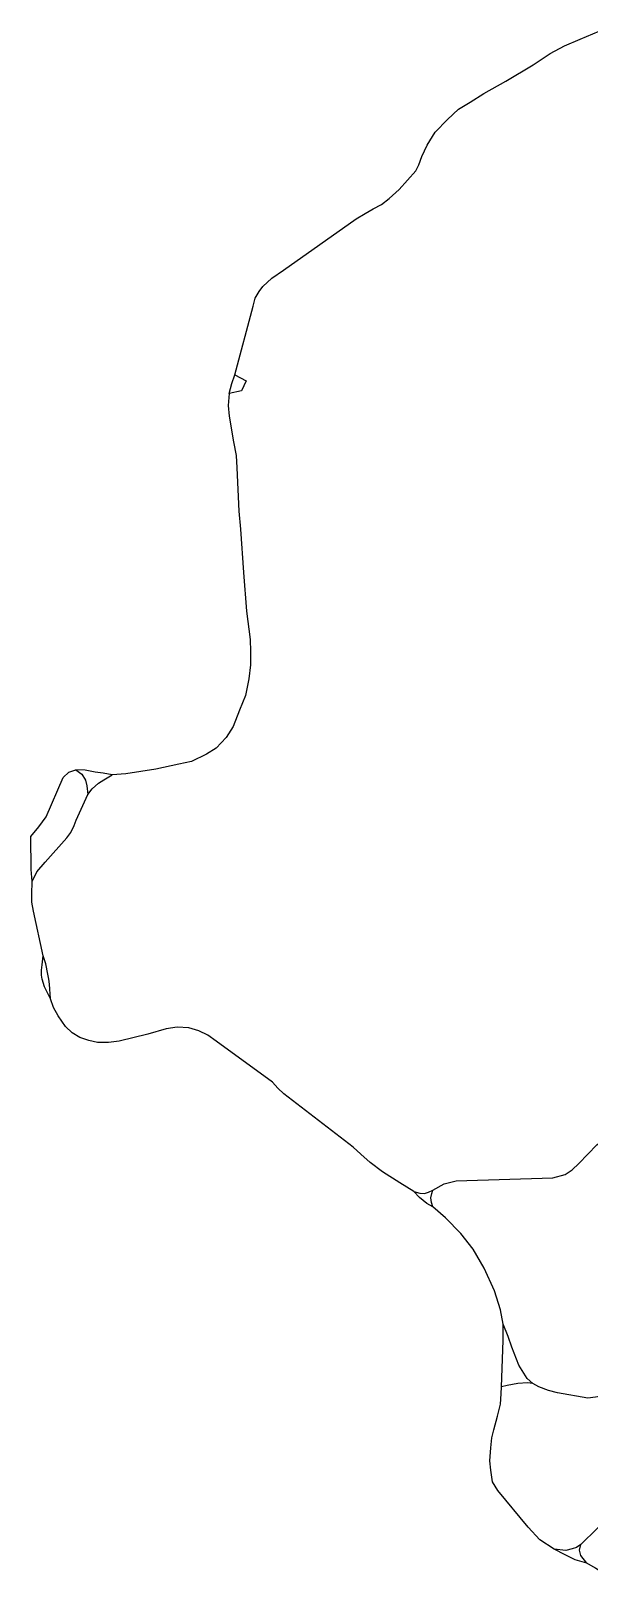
# Model space of a CAD drawing. Extents: x 486459 to 494398, y 5455945 to 5462335.
# Drawn here: x 488507 to 489372, y 5459742 to 5462142 of the extents above; entities that cross this region are included whole.
import ezdxf

# ---------------------------------------------------------------- set-up
doc = ezdxf.new("R2010")
doc.units = 0
doc.layers.add('Private', color=7, linetype='Continuous')

msp = doc.modelspace()

# ---------------------------------------------------------------- linework, layer by layer
at = {"layer": 'Private'}
for points in [[(489151.7, 5462005.1), (489168.7, 5462021), (489186.5, 5462031.8), (489208.1, 5462045.1), (489242.1, 5462064.3), (489284.5, 5462089.9), (489310.6, 5462107.1), (489332.8, 5462119), (489356.9, 5462129.3), (489386.4, 5462142.1)], [(488879.6, 5461759.4), (488897.5, 5461771.7), (489010.2, 5461851.2), (489024.3, 5461859.8), (489036.6, 5461866.6), (489049.6, 5461873.4), (489061.3, 5461882.6), (489076.7, 5461896.8), (489102.5, 5461925.7), (489107.5, 5461935), (489111.8, 5461947.9), (489120.4, 5461965.1), (489132.7, 5461985.5), (489151.7, 5462005.1)], [(488822.6, 5461609.9), (488851, 5461716), (488854.1, 5461728.3), (488860.2, 5461738.8), (488865.8, 5461746.8), (488879.6, 5461759.4)], [(488813.5, 5461580.7), (488817.8, 5461596.6), (488822.6, 5461609.9)], [(488822.6, 5461609.9), (488840, 5461600.7), (488832.7, 5461584.8), (488813.5, 5461580.7)], [(488813.5, 5461580.7), (488811.9, 5461562.4), (488813.7, 5461545.8), (488820.5, 5461506.3), (488824.2, 5461484.8), (488825.4, 5461465.7), (488828.5, 5461398.6)], [(488828.5, 5461398.6), (488831, 5461370.9), (488835.9, 5461303.7), (488840.4, 5461244.1)], [(488840.4, 5461244.1), (488846.3, 5461200.2), (488846.7, 5461181.7), (488846.7, 5461160.7), (488844.3, 5461139.3), (488839, 5461113.1), (488829.8, 5461090.5), (488819.7, 5461065.4), (488809.2, 5461048.1), (488793.4, 5461031.9), (488778.5, 5461022.7), (488755.1, 5461011.4), (488735.7, 5461006.9), (488700.2, 5460999.2), (488653.7, 5460992), (488632.4, 5460990.6)], [(488508.7, 5460825.6), (488507.2, 5460844), (488506.8, 5460895.1), (488519.2, 5460909.9), (488530.1, 5460925.7), (488556.5, 5460986.3), (488565.6, 5460994.7), (488576.2, 5460998.3)], [(488576.2, 5460998.3), (488585.7, 5460991.6), (488591, 5460982.4), (488593.5, 5460973.3), (488594.6, 5460960.2)], [(488632.4, 5460990.6), (488618.8, 5460993), (488606.1, 5460994.7), (488590.6, 5460997.6), (488576.2, 5460998.3)], [(488594.6, 5460960.2), (488601.3, 5460968.8), (488611.2, 5460977.4), (488619.8, 5460983), (488632.4, 5460990.6)], [(488508.7, 5460825.6), (488515.8, 5460840.1), (488528.6, 5460855.1), (488562.4, 5460893.2), (488568.3, 5460901.5), (488573.4, 5460912), (488576.9, 5460920.3), (488594.6, 5460960.2)], [(488525.9, 5460710.4), (488510.5, 5460779.4), (488508.1, 5460793.6), (488508.1, 5460805.9), (488508.7, 5460825.6)], [(488536.8, 5460643.6), (488527.7, 5460662.2), (488524.1, 5460674.3), (488523.1, 5460680.4), (488523, 5460688.1), (488524.1, 5460696.4), (488525.9, 5460710.4)], [(488536.8, 5460643.6), (488535.3, 5460666.6), (488534.3, 5460674.1), (488532.7, 5460682.1), (488529.6, 5460698.1), (488525.9, 5460710.4)], [(488780.5, 5460587.6), (488766.4, 5460594.4), (488751, 5460598.7), (488733.1, 5460599.9), (488715.9, 5460597.4), (488687.5, 5460588.8), (488643.2, 5460578.4), (488626.6, 5460575.9), (488610, 5460575.9), (488596.4, 5460579), (488582.3, 5460583.9), (488570.6, 5460591.3), (488560.1, 5460601.1), (488549, 5460617.2), (488541.6, 5460630.1), (488536.8, 5460643.6)], [(489031.9, 5460390.1), (489017.3, 5460403.2), (489005.6, 5460414.2), (488898.4, 5460496.8), (488889.2, 5460505.4), (488880.6, 5460514.6), (488793.3, 5460578.2), (488780.5, 5460587.6)], [(489333.9, 5460372), (489344.5, 5460379.2), (489355.1, 5460388.7), (489382.9, 5460417.6), (489396.2, 5460427.6), (489414.6, 5460436.5), (489453.4, 5460447.8), (489490.3, 5460455.4), (489510.3, 5460456.5)], [(489099.6, 5460345.5), (489077.6, 5460358.8), (489051.1, 5460376.1), (489031.9, 5460390.1)], [(489129, 5460347.3), (489146.4, 5460357.5), (489164.8, 5460362), (489314.6, 5460366.7), (489333.9, 5460372)], [(489099.6, 5460345.5), (489108.8, 5460342.7), (489116.2, 5460342.6), (489122.2, 5460344.3), (489129, 5460347.3)], [(489129.1, 5460321.5), (489119.8, 5460327.1), (489108.1, 5460336.3), (489099.6, 5460345.5)], [(489129.1, 5460321.5), (489127.1, 5460328.5), (489126, 5460335.5), (489127.3, 5460342.6), (489129, 5460347.3)], [(489237.6, 5460140.1), (489233.7, 5460162.1), (489224.5, 5460191.6), (489208.5, 5460226.7), (489191.2, 5460256.3), (489172.1, 5460280.3), (489148.7, 5460304.9), (489129.1, 5460321.5)], [(489235.3, 5460043.3), (489237.7, 5460114.8), (489237.6, 5460140.1)], [(489283.7, 5460048.3), (489274.8, 5460056), (489262.3, 5460076.5), (489251.1, 5460104.4), (489245.6, 5460121.1), (489237.6, 5460140.1)], [(489317, 5459791.6), (489294.4, 5459806.2), (489276.5, 5459825.8), (489229.8, 5459882.5), (489221.4, 5459895.9), (489218.9, 5459913.8), (489217.3, 5459928.4), (489218.5, 5459948.8), (489220.2, 5459964.3), (489223.5, 5459976.4), (489228.9, 5459997.6), (489233.5, 5460016), (489234.8, 5460032.3), (489235.3, 5460043.3)], [(489283.7, 5460048.3), (489275.3, 5460049.4), (489260.7, 5460048.1), (489244, 5460045.2), (489235.3, 5460043.3)], [(489483.9, 5460036.4), (489433, 5460034.8), (489419.6, 5460033.9), (489404.2, 5460031.4), (489380.8, 5460026.8), (489368.7, 5460025.6), (489322, 5460033.5), (489307.8, 5460037.3), (489293.2, 5460043.1), (489283.7, 5460048.3)], [(489408.8, 5459848.3), (489357.9, 5459799.1)], [(489357.9, 5459799.1), (489351.2, 5459794.5), (489344.5, 5459792), (489334.9, 5459789.5), (489317, 5459791.6)], [(489367.5, 5459770.3), (489349.5, 5459775.3), (489333.7, 5459782.8), (489317, 5459791.6)], [(489367.5, 5459770.3), (489358.3, 5459782), (489355.8, 5459790.3), (489357.9, 5459799.1)], [(489414.4, 5459742.4), (489405.4, 5459744.4), (489392.5, 5459754), (489380.8, 5459762.4), (489367.5, 5459770.3)]]:
    msp.add_lwpolyline(points, dxfattribs=at)

doc.saveas('drawing.dxf')
